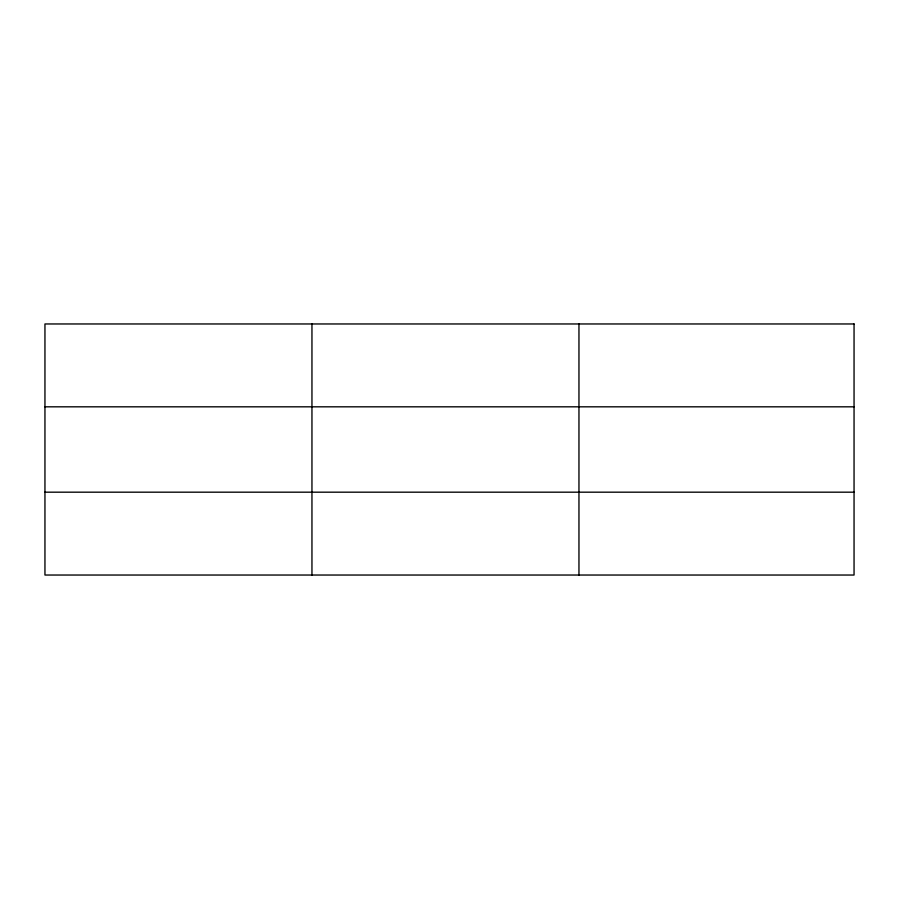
<?xml version="1.0" encoding="UTF-8"?>
<svg xmlns="http://www.w3.org/2000/svg" width="899" height="899" viewBox="0 0 899 899"><rect width="100%" height="100%" fill="white"/><g stroke="black" fill="none" stroke-linecap="round" stroke-linejoin="round"><path stroke-width="1.35" d="M311.953 575.034L311.953 323.966M578.956 575.034L578.956 323.966M44.95 406.82L854.05 406.82M44.95 492.18L854.05 492.18M854.05 323.966L854.05 575.034L44.95 575.034L44.95 323.966L854.05 323.966"/></g></svg>
